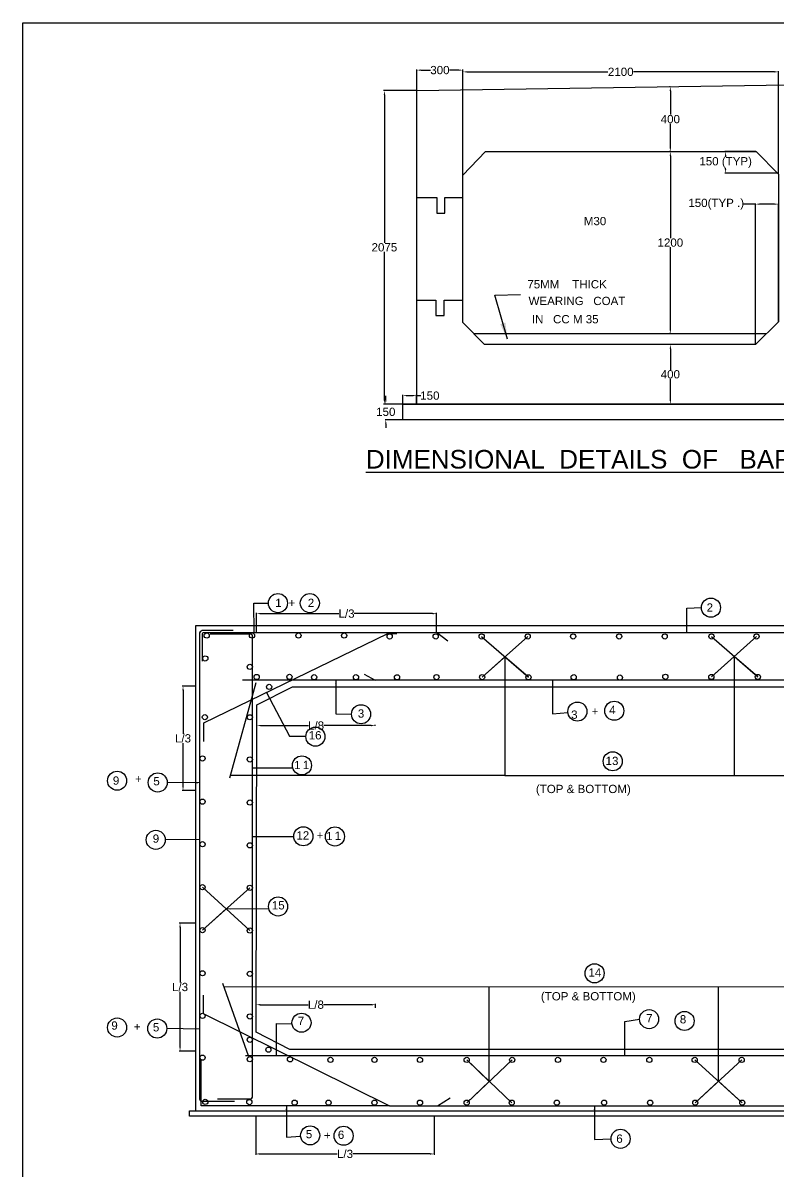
# Model space of a CAD drawing. Header units: inches. Extents: x 776 to 1386, y -139 to 299.
# Drawn here: x 776.4 to 959.2, y 20.7 to 298.6 of the extents above; entities that cross this region are included whole.
import ezdxf

# ---------------------------------------------------------------- set-up
doc = ezdxf.new("R2010")
doc.units = ezdxf.units.IN
doc.header["$MEASUREMENT"] = 0
for name, color, linetype in [('DIMENSIONS', 7, 'Continuous'), ('DRAWING', 2, 'Continuous'), ('TEXT', 1, 'Continuous')]:
    doc.layers.add(name, color=color, linetype=linetype)
doc.styles.get("Standard").update_dxf_attribs({"font": 'arial.ttf', "height": 2})
doc.dimstyles.get("Standard").update_dxf_attribs({"dimtxt": 0.18, "dimasz": 1, "dimexe": 0.18, "dimexo": 0.0625, "dimgap": 0.09, "dimtad": 0, "dimtih": 1, "dimtoh": 1, "dimdec": 4, "dimzin": 0, "dimdsep": 46, "dimtxsty": 'Standard', "dimcen": 0.09, "dimadec": 0, "dimazin": 0, "dimtfac": 1, "dimtdec": 4, "dimtofl": 0, "dimtmove": 0, "dimatfit": 3, "dimfxl": 1, "dimtolj": 1, "dimtzin": 0, "dimarcsym": 0})

# ---------------------------------------------------------------- blocks, each defined once
blk = doc.blocks.new('*D1')
at = {"layer": 'Defpoints', "color": 0, "transparency": 16777216}
for p in [(882.93, 287.14), (871.79, 256.28), (882.93, 256.28)]:
    blk.add_point(p, dxfattribs=at)
at = {"layer": 'DIMENSIONS', "color": 0, "lineweight": -2, "transparency": 16777216}
for p, q in [((871.79, 256.35), (871.79, 287.32)), ((872.79, 287.14), (875.07, 287.14)), ((881.93, 287.14), (879.66, 287.14)), ((882.93, 256.34), (882.93, 287.32))]:
    blk.add_line(p, q, dxfattribs=at)
at = {"layer": 'DIMENSIONS', "color": 0, "transparency": 16777216}
for points in [[(872.79, 287.3), (872.79, 286.97), (871.79, 287.14)], [(881.93, 287.3), (881.93, 286.97), (882.93, 287.14)]]:
    blk.add_solid(points, dxfattribs=at)
at = {"layer": 'DIMENSIONS', "color": 0, "transparency": 16777216, "insert": (877.36, 287.14), "char_height": 2, "attachment_point": 5}
blk.add_mtext('\\A1;300', dxfattribs=at)
blk = doc.blocks.new('*D2')
at = {"layer": 'Defpoints', "color": 0, "transparency": 16777216}
for p in [(959.36, 286.72), (882.93, 261.72), (959.36, 261.93)]:
    blk.add_point(p, dxfattribs=at)
at = {"layer": 'DIMENSIONS', "color": 0, "lineweight": -2, "transparency": 16777216}
for p, q in [((882.93, 261.78), (882.93, 286.9)), ((883.93, 286.72), (918.06, 286.72)), ((958.36, 286.72), (924.24, 286.72)), ((959.36, 261.99), (959.36, 286.9))]:
    blk.add_line(p, q, dxfattribs=at)
at = {"layer": 'DIMENSIONS', "color": 0, "transparency": 16777216}
for points in [[(883.93, 286.88), (883.93, 286.55), (882.93, 286.72)], [(958.36, 286.88), (958.36, 286.55), (959.36, 286.72)]]:
    blk.add_solid(points, dxfattribs=at)
at = {"layer": 'DIMENSIONS', "color": 0, "transparency": 16777216, "insert": (921.15, 286.72), "char_height": 2, "attachment_point": 5}
blk.add_mtext('\\A1;2100', dxfattribs=at)
blk = doc.blocks.new('*D6')
at = {"layer": 'Defpoints', "color": 0, "transparency": 16777216}
for p in [(933.16, 283.12), (933.16, 267.41), (933.16, 267.41)]:
    blk.add_point(p, dxfattribs=at)
at = {"layer": 'DIMENSIONS', "color": 0, "lineweight": -2, "transparency": 16777216}
for p, q in [((933.1, 283.12), (932.98, 283.12)), ((933.16, 282.12), (933.16, 276.38)), ((933.16, 268.41), (933.16, 274.16)), ((933.1, 267.41), (932.98, 267.41))]:
    blk.add_line(p, q, dxfattribs=at)
at = {"layer": 'DIMENSIONS', "color": 0, "transparency": 16777216}
for points in [[(932.99, 282.12), (933.33, 282.12), (933.16, 283.12)], [(932.99, 268.41), (933.33, 268.41), (933.16, 267.41)]]:
    blk.add_solid(points, dxfattribs=at)
at = {"layer": 'DIMENSIONS', "color": 0, "transparency": 16777216, "insert": (933.16, 275.27), "char_height": 2, "attachment_point": 5}
blk.add_mtext('\\A1;400', dxfattribs=at)
blk = doc.blocks.new('*D7')
at = {"layer": 'Defpoints', "color": 0, "transparency": 16777216}
for p in [(933.16, 267.41), (933.16, 223.37), (933.16, 223.37)]:
    blk.add_point(p, dxfattribs=at)
at = {"layer": 'DIMENSIONS', "color": 0, "lineweight": -2, "transparency": 16777216}
for p, q in [((933.22, 267.41), (933.34, 267.41)), ((933.16, 266.41), (933.16, 246.5)), ((933.16, 224.37), (933.16, 244.28)), ((933.1, 223.37), (932.98, 223.37))]:
    blk.add_line(p, q, dxfattribs=at)
at = {"layer": 'DIMENSIONS', "color": 0, "transparency": 16777216}
for points in [[(932.99, 266.41), (933.33, 266.41), (933.16, 267.41)], [(932.99, 224.37), (933.33, 224.37), (933.16, 223.37)]]:
    blk.add_solid(points, dxfattribs=at)
at = {"layer": 'DIMENSIONS', "color": 0, "transparency": 16777216, "insert": (933.16, 245.39), "char_height": 2, "attachment_point": 5}
blk.add_mtext('\\A1;1200', dxfattribs=at)
blk = doc.blocks.new('*D8')
at = {"layer": 'Defpoints', "color": 0, "transparency": 16777216}
for p in [(933.16, 220.72), (933.16, 206.32), (933.16, 206.32)]:
    blk.add_point(p, dxfattribs=at)
at = {"layer": 'DIMENSIONS', "color": 0, "lineweight": -2, "transparency": 16777216}
for p, q in [((933.1, 220.72), (932.98, 220.72)), ((933.16, 219.72), (933.16, 214.63)), ((933.16, 207.32), (933.16, 212.41)), ((933.1, 206.32), (932.98, 206.32))]:
    blk.add_line(p, q, dxfattribs=at)
at = {"layer": 'DIMENSIONS', "color": 0, "transparency": 16777216}
for points in [[(932.99, 219.72), (933.33, 219.72), (933.16, 220.72)], [(932.99, 207.32), (933.33, 207.32), (933.16, 206.32)]]:
    blk.add_solid(points, dxfattribs=at)
at = {"layer": 'DIMENSIONS', "color": 0, "transparency": 16777216, "insert": (933.16, 213.52), "char_height": 2, "attachment_point": 5}
blk.add_mtext('\\A1;400', dxfattribs=at)
blk = doc.blocks.new('*D9')
at = {"layer": 'Defpoints', "color": 0, "transparency": 16777216}
for p in [(871.79, 282.18), (863.92, 206.32), (871.79, 206.32)]:
    blk.add_point(p, dxfattribs=at)
at = {"layer": 'DIMENSIONS', "color": 0, "lineweight": -2, "transparency": 16777216}
for p, q in [((871.73, 282.18), (863.74, 282.18)), ((863.92, 281.18), (863.92, 245.36)), ((863.92, 207.32), (863.92, 243.14)), ((871.73, 206.32), (863.74, 206.32))]:
    blk.add_line(p, q, dxfattribs=at)
at = {"layer": 'DIMENSIONS', "color": 0, "transparency": 16777216}
for points in [[(863.75, 281.18), (864.08, 281.18), (863.92, 282.18)], [(863.75, 207.32), (864.08, 207.32), (863.92, 206.32)]]:
    blk.add_solid(points, dxfattribs=at)
at = {"layer": 'DIMENSIONS', "color": 0, "transparency": 16777216, "insert": (863.92, 244.25), "char_height": 2, "attachment_point": 5}
blk.add_mtext('\\A1;2075', dxfattribs=at)
blk = doc.blocks.new('*D10')
at = {"layer": 'Defpoints', "color": 0, "transparency": 16777216}
for p in [(868.4, 206.32), (871.73, 208.36), (871.73, 206.32)]:
    blk.add_point(p, dxfattribs=at)
at = {"layer": 'DIMENSIONS', "color": 0, "lineweight": -2, "transparency": 16777216}
for p, q in [((868.4, 206.38), (868.4, 208.54)), ((871.73, 206.38), (871.73, 208.54)), ((869.4, 208.36), (870.73, 208.36)), ((871.73, 208.36), (872.73, 208.36))]:
    blk.add_line(p, q, dxfattribs=at)
at = {"layer": 'DIMENSIONS', "color": 0, "transparency": 16777216}
for points in [[(869.4, 208.53), (869.4, 208.2), (868.4, 208.36)], [(870.73, 208.53), (870.73, 208.2), (871.73, 208.36)]]:
    blk.add_solid(points, dxfattribs=at)
at = {"layer": 'DIMENSIONS', "color": 0, "transparency": 16777216, "insert": (874.93, 208.36), "char_height": 2, "attachment_point": 5}
blk.add_mtext('\\A1;150', dxfattribs=at)
blk = doc.blocks.new('*D11')
at = {"layer": 'Defpoints', "color": 0, "transparency": 16777216}
for p in [(868.4, 206.32), (864.26, 202.54), (868.4, 202.54)]:
    blk.add_point(p, dxfattribs=at)
at = {"layer": 'DIMENSIONS', "color": 0, "lineweight": -2, "transparency": 16777216}
for p, q in [((868.34, 206.32), (864.08, 206.32)), ((864.26, 207.32), (864.26, 208.32)), ((868.34, 202.54), (864.08, 202.54)), ((864.26, 201.54), (864.26, 200.54))]:
    blk.add_line(p, q, dxfattribs=at)
at = {"layer": 'DIMENSIONS', "color": 0, "transparency": 16777216}
for points in [[(864.09, 207.32), (864.42, 207.32), (864.26, 206.32)], [(864.09, 201.54), (864.42, 201.54), (864.26, 202.54)]]:
    blk.add_solid(points, dxfattribs=at)
at = {"layer": 'DIMENSIONS', "color": 0, "transparency": 16777216, "insert": (864.26, 204.43), "char_height": 2, "attachment_point": 5}
blk.add_mtext('\\A1;150', dxfattribs=at)
blk = doc.blocks.new('*D12')
at = {"layer": 'Defpoints', "color": 0, "transparency": 16777216}
for p in [(953.94, 267.41), (946.55, 262.17), (959.12, 262.17)]:
    blk.add_point(p, dxfattribs=at)
at = {"layer": 'DIMENSIONS', "color": 0, "lineweight": -2, "transparency": 16777216}
for p, q in [((953.87, 267.41), (946.37, 267.41)), ((946.55, 266.41), (946.55, 266.19)), ((959.05, 262.17), (946.37, 262.17)), ((946.55, 263.17), (946.55, 263.39))]:
    blk.add_line(p, q, dxfattribs=at)
at = {"layer": 'DIMENSIONS', "color": 0, "transparency": 16777216}
for points in [[(946.38, 266.41), (946.71, 266.41), (946.55, 267.41)], [(946.38, 263.17), (946.71, 263.17), (946.55, 262.17)]]:
    blk.add_solid(points, dxfattribs=at)
at = {"layer": 'DIMENSIONS', "color": 0, "transparency": 16777216, "insert": (946.55, 264.79), "char_height": 2, "attachment_point": 5}
blk.add_mtext('\\A1;150 (TYP)', dxfattribs=at)
blk = doc.blocks.new('*D13')
at = {"layer": 'Defpoints', "color": 0, "transparency": 16777216}
for p in [(959.36, 254.71), (959.36, 226.26), (953.79, 220.72)]:
    blk.add_point(p, dxfattribs=at)
at = {"layer": 'DIMENSIONS', "color": 0, "lineweight": -2, "transparency": 16777216}
for p, q in [((953.79, 254.71), (950.91, 254.71)), ((953.79, 220.78), (953.79, 254.89)), ((958.36, 254.71), (954.79, 254.71)), ((959.36, 226.32), (959.36, 254.89))]:
    blk.add_line(p, q, dxfattribs=at)
at = {"layer": 'DIMENSIONS', "color": 0, "transparency": 16777216}
for points in [[(954.79, 254.87), (954.79, 254.54), (953.79, 254.71)], [(958.36, 254.87), (958.36, 254.54), (959.36, 254.71)]]:
    blk.add_solid(points, dxfattribs=at)
at = {"layer": 'DIMENSIONS', "color": 0, "transparency": 16777216, "insert": (944.27, 254.71), "char_height": 2, "attachment_point": 5}
blk.add_mtext('\\A1;150(TYP .)', dxfattribs=at)
blk = doc.blocks.new('*D19')
at = {"layer": 'Defpoints', "color": 0, "transparency": 16777216}
for p in [(876.57, 155.6), (832.96, 151.04), (876.57, 151.04)]:
    blk.add_point(p, dxfattribs=at)
at = {"layer": 'DIMENSIONS', "color": 0, "lineweight": -2, "transparency": 16777216}
for p, q in [((832.96, 151.11), (832.96, 155.78)), ((833.96, 155.6), (852.9, 155.6)), ((875.57, 155.6), (856.63, 155.6)), ((876.57, 151.11), (876.57, 155.78))]:
    blk.add_line(p, q, dxfattribs=at)
at = {"layer": 'DIMENSIONS', "color": 0, "transparency": 16777216}
for points in [[(833.96, 155.77), (833.96, 155.43), (832.96, 155.6)], [(875.57, 155.77), (875.57, 155.43), (876.57, 155.6)]]:
    blk.add_solid(points, dxfattribs=at)
at = {"layer": 'DIMENSIONS', "color": 0, "transparency": 16777216, "insert": (854.76, 155.6), "char_height": 2, "attachment_point": 5}
blk.add_mtext('\\A1;L/3', dxfattribs=at)
blk = doc.blocks.new('*D23')
at = {"layer": 'Defpoints', "color": 0, "transparency": 16777216}
for p in [(815.16, 138.06), (818.23, 138.06), (818.23, 112.77)]:
    blk.add_point(p, dxfattribs=at)
at = {"layer": 'DIMENSIONS', "color": 0, "lineweight": -2, "transparency": 16777216}
for p, q in [((818.16, 138.06), (814.98, 138.06)), ((815.16, 137.06), (815.16, 126.54)), ((815.16, 113.77), (815.16, 124.29)), ((818.16, 112.77), (814.98, 112.77))]:
    blk.add_line(p, q, dxfattribs=at)
at = {"layer": 'DIMENSIONS', "color": 0, "transparency": 16777216}
for points in [[(815, 137.06), (815.33, 137.06), (815.16, 138.06)], [(815, 113.77), (815.33, 113.77), (815.16, 112.77)]]:
    blk.add_solid(points, dxfattribs=at)
at = {"layer": 'DIMENSIONS', "color": 0, "transparency": 16777216, "insert": (815.16, 125.41), "char_height": 2, "attachment_point": 5}
blk.add_mtext('\\A1;L/3', dxfattribs=at)
blk = doc.blocks.new('*D24')
at = {"layer": 'Defpoints', "color": 0, "transparency": 16777216}
for p in [(818.23, 80.72), (814.44, 49.73), (818.23, 49.73)]:
    blk.add_point(p, dxfattribs=at)
at = {"layer": 'DIMENSIONS', "color": 0, "lineweight": -2, "transparency": 16777216}
for p, q in [((818.16, 80.72), (814.26, 80.72)), ((814.44, 79.72), (814.44, 66.35)), ((814.44, 50.73), (814.44, 64.1)), ((818.16, 49.73), (814.26, 49.73))]:
    blk.add_line(p, q, dxfattribs=at)
at = {"layer": 'DIMENSIONS', "color": 0, "transparency": 16777216}
for points in [[(814.28, 79.72), (814.61, 79.72), (814.44, 80.72)], [(814.28, 50.73), (814.61, 50.73), (814.44, 49.73)]]:
    blk.add_solid(points, dxfattribs=at)
at = {"layer": 'DIMENSIONS', "color": 0, "transparency": 16777216, "insert": (814.44, 65.23), "char_height": 2, "attachment_point": 5}
blk.add_mtext('\\A1;L/3', dxfattribs=at)
blk = doc.blocks.new('*D25')
at = {"layer": 'Defpoints', "color": 0, "transparency": 16777216}
for p in [(833.03, 128.38), (861.72, 128.51), (861.72, 128.42)]:
    blk.add_point(p, dxfattribs=at)
at = {"layer": 'DIMENSIONS', "color": 0, "lineweight": -2, "transparency": 16777216}
for p, q in [((833.03, 128.44), (833.03, 128.69)), ((834.03, 128.51), (845.51, 128.51)), ((860.72, 128.51), (849.24, 128.51)), ((861.72, 128.48), (861.72, 128.69))]:
    blk.add_line(p, q, dxfattribs=at)
at = {"layer": 'DIMENSIONS', "color": 0, "transparency": 16777216}
for points in [[(834.03, 128.67), (834.03, 128.34), (833.03, 128.51)], [(860.72, 128.67), (860.72, 128.34), (861.72, 128.51)]]:
    blk.add_solid(points, dxfattribs=at)
at = {"layer": 'DIMENSIONS', "color": 0, "transparency": 16777216, "insert": (847.38, 128.51), "char_height": 2, "attachment_point": 5}
blk.add_mtext('\\A1;L/8', dxfattribs=at)
blk = doc.blocks.new('*D26')
at = {"layer": 'Defpoints', "color": 0, "transparency": 16777216}
for p in [(832.86, 59.91), (861.8, 60.95), (861.8, 60.14)]:
    blk.add_point(p, dxfattribs=at)
at = {"layer": 'DIMENSIONS', "color": 0, "lineweight": -2, "transparency": 16777216}
for p, q in [((832.86, 59.97), (832.86, 61.13)), ((861.8, 60.2), (861.8, 61.13)), ((833.86, 60.95), (845.46, 60.95)), ((860.8, 60.95), (849.2, 60.95))]:
    blk.add_line(p, q, dxfattribs=at)
at = {"layer": 'DIMENSIONS', "color": 0, "transparency": 16777216}
for points in [[(833.86, 61.12), (833.86, 60.78), (832.86, 60.95)], [(860.8, 61.12), (860.8, 60.78), (861.8, 60.95)]]:
    blk.add_solid(points, dxfattribs=at)
at = {"layer": 'DIMENSIONS', "color": 0, "transparency": 16777216, "insert": (847.33, 60.95), "char_height": 2, "attachment_point": 5}
blk.add_mtext('\\A1;L/8', dxfattribs=at)
blk = doc.blocks.new('*D27')
at = {"layer": 'Defpoints', "color": 0, "transparency": 16777216}
for p in [(832.77, 33.95), (876, 33.95), (876, 24.84)]:
    blk.add_point(p, dxfattribs=at)
at = {"layer": 'DIMENSIONS', "color": 0, "lineweight": -2, "transparency": 16777216}
for p, q in [((832.77, 33.89), (832.77, 24.66)), ((876, 33.89), (876, 24.66)), ((833.77, 24.84), (852.52, 24.84)), ((875, 24.84), (856.25, 24.84))]:
    blk.add_line(p, q, dxfattribs=at)
at = {"layer": 'DIMENSIONS', "color": 0, "transparency": 16777216}
for points in [[(833.77, 25.01), (833.77, 24.67), (832.77, 24.84)], [(875, 25.01), (875, 24.67), (876, 24.84)]]:
    blk.add_solid(points, dxfattribs=at)
at = {"layer": 'DIMENSIONS', "color": 0, "transparency": 16777216, "insert": (854.38, 24.84), "char_height": 2, "attachment_point": 5}
blk.add_mtext('\\A1;L/3', dxfattribs=at)

msp = doc.modelspace()

# ---------------------------------------------------------------- linework, layer by layer
at = {"color": 0}
for points in [[(871.79319, 282.18433), (1056.82087, 285.01929), (1057.70071, 206.32247), (871.79319, 206.32247)], [(868.40268, 206.32247), (1061.37296, 206.32247), (1061.37296, 202.54335), (868.40268, 202.54335)], [(816.70185, 35.28993), (1024.27443, 35.28993), (1024.27443, 33.95484), (816.70185, 33.95484)]]:
    msp.add_lwpolyline(points, close=True, dxfattribs=at)
for points in [[(882.93061, 261.71741), (888.43391, 267.41046), (953.93636, 267.41046), (959.36, 261.92894), (959.36, 226.26051), (953.7888, 220.71865), (888.17521, 220.71865), (882.9159, 226.02857), (882.93061, 261.71741)], [(871.79319, 256.28359), (876.6452, 256.28359), (876.6452, 252.54311), (878.53492, 252.54311), (878.53492, 256.28359), (882.92837, 256.28178)], [(871.79319, 231.49691), (876.40557, 231.49691), (876.40557, 227.77208), (878.38446, 227.77208), (878.38446, 231.49691), (882.91816, 231.49504)], [(885.54556, 223.37361), (956.45782, 223.37361)], [(818.22526, 35.28993), (818.22526, 152.71219), (1211.13739, 152.71219), (1211.13739, 35.24612), (1024.27443, 35.28993)], [(820.17718, 124.63778), (820.17718, 129.15128), (864.75867, 150.8181), (866.95747, 150.8181)], [(879.31329, 148.90482), (876.57111, 151.04339)], [(893.1031, 145.15857), (893.1031, 116.41892), (1003.30249, 116.41892)], [(948.64633, 145.26131), (948.64633, 116.41892)], [(1209.81902, 139.53908), (829.56231, 139.53908)], [(858.98389, 140.94875), (861.69937, 139.53908)], [(832.82794, 138.8401), (826.43344, 115.81999)], [(833.04095, 133.50718), (841.70551, 137.91483), (999.53177, 137.91483), (1007.65194, 133.76678), (1007.65194, 54.52124), (998.82521, 50.12466), (840.98602, 50.12466), (832.84725, 54.34861), (833.04095, 133.50718)], [(893.1031, 116.41892), (826.59981, 116.41892)], [(831.05471, 48.57953), (824.77484, 66.0621)], [(825.04548, 65.30865), (1003.46448, 65.35396)], [(889.32795, 42.39861), (889.32795, 65.32498)], [(944.81477, 42.425), (944.81477, 65.33907)], [(820.07404, 63.2887), (820.07404, 58.85437), (865.12873, 36.51315), (876.77782, 36.51315), (879.84648, 38.3884)], [(865.12873, 36.51315), (819.58487, 36.51315), (819.58487, 47.74264)], [(1198.94179, 48.57953), (830.29102, 48.57953)], [(876.77782, 36.51315), (1210.46787, 36.51315), (1210.46787, 48.48958)]]:
    msp.add_lwpolyline(points, dxfattribs=at)
for points in [[(827.27809, 151.53527), (820.05685, 151.53527, 0.294646666), (819.16425, 150.95926), (819.16425, 38.08968, 0.389362746), (819.62669, 37.58587), (827.63919, 37.58587)], [(819.8596, 144.12171), (819.8596, 150.64974, -0.438022676), (820.28633, 151.04339), (1210.39786, 151.04339), (1210.39786, 144.19802)], [(823.49405, 38.15002), (831.3472, 38.15002, 0.436209604), (832.02364, 38.87885), (832.02364, 150.05277, 0.336555472), (831.55749, 150.66687), (821.76733, 150.66687)]]:
    msp.add_lwpolyline(points, format="xyb", dxfattribs=at)
for centre in [(820.89601, 150.30189), (831.87297, 150.30189), (843.11667, 150.30189), (854.17076, 150.30189), (865.1962, 150.08774), (876.33922, 150.08774), (887.46975, 150.08774), (898.62731, 150.08774), (909.62554, 150.08774), (920.75782, 150.08774), (931.80115, 150.08774), (943.1156, 150.08774), (954.02803, 150.08774), (820.5575, 144.76264), (831.33598, 142.71969), (832.99286, 140.26492), (840.93472, 140.29413), (846.9127, 140.20691), (857.03971, 140.20696), (866.98395, 140.197), (876.53329, 140.23349), (887.5789, 140.2294), (898.81228, 140.20216), (909.75188, 140.21083), (920.95448, 140.14312), (931.95381, 140.32369), (943.09517, 140.2829), (954.35123, 140.2829), (836.01695, 137.86805), (820.45728, 130.54657), (831.33598, 130.52486), (819.87886, 120.55151), (831.33598, 120.30702), (819.87886, 110.101), (831.33598, 109.8785), (819.87886, 99.79749), (831.33598, 99.51658), (819.87886, 89.39146), (831.33598, 89.25708), (819.87886, 79.01641), (831.33598, 78.9104), (819.87886, 68.56771), (831.33598, 68.42834), (819.87886, 58.25246), (831.33598, 58.10526), (831.33598, 52.46354), (835.83588, 50.06484), (819.87886, 48.15213), (831.33598, 47.76688), (841.06603, 47.71873), (850.86509, 47.61234), (861.51504, 47.61234), (872.53568, 47.61234), (883.84419, 47.61234), (894.86779, 47.61234), (905.94756, 47.61234), (916.95392, 47.61234), (928.08247, 47.61234), (939.05504, 47.61234), (950.42946, 47.61234), (820.55349, 37.44531), (831.22632, 37.37653), (842.1894, 37.23766), (850.39375, 37.23766), (861.51504, 37.23766), (872.53568, 37.23766), (883.84419, 37.23766), (894.7562, 37.23766), (905.69026, 37.23766), (917.11111, 37.23766), (928.25704, 37.23766), (939.1911, 37.23766), (950.5745, 37.23766)]:
    msp.add_circle(centre, 0.62631, dxfattribs=at)
at = {"layer": 'DIMENSIONS', "color": 0}
msp.add_lwpolyline([(1385.25015, -139.0515), (776.4022, -139.0515), (776.4022, 298.55509), (1385.25015, 298.55509)], close=True, dxfattribs=at)
at = {"layer": 'DRAWING', "color": 0}
for centre in [(838.15259, 158.14511), (845.85964, 158.14511), (942.99086, 157.04876), (858.26167, 131.2547), (910.65034, 131.90517), (919.59179, 132.09933), (847.2116, 125.83171), (843.95407, 118.87753), (919.20304, 119.8675), (799.20202, 115.16223), (809.02924, 114.74674), (808.55998, 100.86133), (844.29308, 101.71761), (851.94998, 101.67672), (838.17105, 84.73474), (914.81609, 68.55247), (843.85651, 56.59287), (928.01957, 57.45583), (936.60458, 57.02274), (799.20331, 55.44106), (808.92365, 55.18952), (845.94343, 29.33012), (854.04828, 29.23742), (921.10338, 28.50631)]:
    msp.add_circle(centre, 2.31151, dxfattribs=at)

# ---------------------------------------------------------------- texts
at = {"layer": 'TEXT', "color": 0}
for s, height, p in [('M30', 2, (912.20916, 249.60656)), ('75MM    THICK', 2, (898.53055, 234.31661)), ('WEARING   COAT', 2, (898.82986, 230.28043)), ('IN   CC M 35', 2, (899.63702, 225.86272)), ('%%UDIMENSIONAL  DETAILS  OF   BARREL  (2VENTS   OF  2.10X1.20)', 4.5, (859.45055, 190.71582)), ('1', 2, (837.49359, 157.19791)), ('+', 2, (840.70944, 157.20866)), ('2', 2, (845.37424, 157.21655)), ('2', 2, (941.93686, 156.0816)), ('3', 2, (857.48768, 130.43527)), ('3', 2, (909.13922, 130.156)), ('+', 2, (914.10462, 130.99457)), ('4', 2, (918.34788, 131.30138)), ('16', 2, (845.58965, 125.16543)), ('1', 2, (842.07866, 117.96695)), ('1', 2, (844.17187, 117.97994)), ('13', 2, (917.47812, 118.96503)), ('9', 2, (798.17063, 114.20521)), ('+', 2, (803.52953, 114.60352)), ('5', 2, (807.97831, 114.05184)), ('(TOP & BOTTOM)', 2, (900.60756, 112.17378)), ('12', 2, (842.61502, 100.93787)), ('1', 2, (851.88143, 100.85191)), ('9', 2, (807.83248, 100.15928)), ('+', 2, (847.50875, 100.97735)), ('1', 2, (849.81526, 100.79011)), ('15', 2, (836.66756, 84.01915)), ('14', 2, (913.32096, 67.7379)), ('(TOP & BOTTOM)', 2, (901.81501, 61.99949)), ('7', 2, (927.31718, 56.70622)), ('8', 2, (935.45599, 56.43065)), ('9', 2, (797.80105, 54.92243)), ('+', 2, (803.24283, 54.63731)), ('5', 2, (807.87271, 54.49463)), ('7', 2, (842.95102, 56.03937)), ('5', 2, (844.89249, 28.63522)), ('+', 2, (849.27062, 28.33158)), ('6', 2, (852.65346, 28.48235)), ('6', 2, (920.07607, 27.54094))]:
    msp.add_text(s, height=height, dxfattribs=at).set_placement(p)

# ---------------------------------------------------------------- dimensions: what is measured, and where the dimension line sits
at = {"layer": 'DIMENSIONS', "color": 0}
for base, p1, p2, text, picture, middle in [((882.92837, 287.13754), (871.79319, 256.28359), (882.92837, 256.28178), '300', '*D1', (877.36078, 287.13754)), ((959.36, 286.71669), (882.93061, 261.71741), (959.36, 261.92894), '2100', '*D2', (921.1453, 286.71669)), ((871.73069, 208.36293), (868.40268, 206.32247), (871.73069, 206.32247), '150', '*D10', (874.93255, 208.36293)), ((876.57111, 155.59833), (832.95633, 151.04339), (876.57111, 151.04339), 'L/3', '*D19', (854.76372, 155.59833)), ((861.72433, 128.50627), (833.02839, 128.37617), (861.72433, 128.4216), 'L/8', '*D25', (847.37636, 128.50627)), ((861.79789, 60.94924), (832.86086, 59.90817), (861.79789, 60.13955), 'L/8', '*D26', (847.32937, 60.94924)), ((875.99511, 24.84115), (832.76964, 33.95484), (875.99511, 33.95484), 'L/3', '*D27', (854.38238, 24.84115))]:
    dim = msp.add_linear_dim(base=base, p1=p1, p2=p2, text=text, dimstyle='Standard', dxfattribs=at)
    dim.commit()
    dim.dimension.update_dxf_attribs({"geometry": picture, "text_midpoint": middle})
for base, p1, p2, text, picture, middle in [((863.91602, 206.32247), (871.79319, 282.18433), (871.79319, 206.32247), '2075', '*D9', (863.91602, 244.2534)), ((933.15842, 267.41046), (933.15842, 283.12455), (933.15842, 267.41046), '400', '*D6', (933.15842, 275.26751)), ((933.15842, 223.37361), (933.15842, 267.41046), (933.15842, 223.37361), '1200', '*D7', (933.15842, 245.39203)), ((946.54634, 262.17479), (953.93636, 267.41046), (959.11674, 262.17479), '150 (TYP)', '*D12', (946.54634, 264.79263)), ((933.15842, 206.32247), (933.15842, 220.71865), (933.15842, 206.32247), '400', '*D8', (933.15842, 213.52056)), ((864.25722, 202.54335), (868.40268, 206.32247), (868.40268, 202.54335), '150', '*D11', (864.25722, 204.43291)), ((815.16194, 138.05564), (818.22526, 112.7693), (818.22526, 138.05564), 'L/3', '*D23', (815.16194, 125.41247)), ((814.443, 49.73182), (818.22526, 80.72128), (818.22526, 49.73182), 'L/3', '*D24', (814.443, 65.22655))]:
    dim = msp.add_linear_dim(base=base, p1=p1, p2=p2, angle=90, text=text, dimstyle='Standard', dxfattribs=at)
    dim.commit()
    dim.dimension.update_dxf_attribs({"geometry": picture, "text_midpoint": middle})
dim = msp.add_linear_dim(base=(959.36, 254.70748), p1=(953.7888, 220.71865), p2=(959.36, 226.26051), text='150(TYP .)', dimstyle='Standard', dxfattribs=at)
dim.commit()
dim.dimension.update_dxf_attribs({"geometry": '*D13', "text_midpoint": (944.26786, 254.70748), "dimtype": 160})

# ---------------------------------------------------------------- leaders
at = {"color": 0}
for points in [[(887.46975, 150.08774), (898.81228, 140.20216)], [(898.62731, 150.08774), (887.5789, 140.2294)], [(954.02803, 150.08774), (943.09517, 140.2829)], [(943.1156, 150.08774), (954.35123, 140.2829)], [(887.5789, 140.2294), (893.11411, 145.1684)], [(898.81228, 140.20216), (893.11411, 145.1684)], [(943.09517, 140.2829), (948.64633, 145.26131), (948.50097, 145.38817)], [(954.35123, 140.2829), (948.64633, 145.26131)], [(819.87886, 89.39146), (831.33598, 78.9104)], [(831.33598, 89.25708), (819.87886, 79.01641)], [(819.87886, 79.01641), (825.60742, 84.15093)], [(831.33598, 78.9104), (825.60742, 84.13675)], [(894.7562, 37.23766), (883.84419, 47.61234)], [(894.86779, 47.61234), (883.84419, 37.23766)], [(883.84419, 47.61234), (889.32795, 42.39861)], [(939.05504, 47.61234), (950.5745, 37.23766)], [(950.42946, 47.61234), (939.1911, 37.23766)], [(883.84419, 37.23766), (889.32795, 42.39861)], [(939.1911, 37.23766), (944.81028, 42.425)], [(950.5745, 37.23766), (944.81477, 42.425)]]:
    msp.add_leader(points, dimstyle='Standard', override={"dimgap": 0.09, "dimtad": 0}, dxfattribs=at)
at = {"layer": 'DIMENSIONS', "color": 0}
for points, override in [([(893.69577, 222.00487), (890.6596, 232.68267), (896.85902, 232.81303)], {"dimasz": 4, "dimgap": 0.09, "dimtad": 0}), ([(832.39212, 151.04339), (832.34407, 158.10414), (835.76383, 158.10414)], {"dimgap": 0.09, "dimtad": 0}), ([(937.15255, 151.04339), (937.15255, 156.9593), (940.67934, 157.04876)], {"dimgap": 0.09, "dimtad": 0}), ([(852.14189, 139.53908), (852.14189, 131.38411), (855.95067, 131.30356)], {"dimgap": 0.09, "dimtad": 0}), ([(904.63861, 139.53908), (904.63861, 131.38128), (908.34755, 131.7045)], {"dimgap": 0.09, "dimtad": 0}), ([(835.36598, 136.53311), (840.95725, 125.94661), (844.90289, 125.94545)], {"dimgap": 0.09, "dimtad": 0}), ([(832.02364, 118.26678), (841.72279, 118.27381), (841.72279, 118.27381)], {"dimgap": 0.09, "dimtad": 0}), ([(819.16425, 114.62933), (811.34076, 114.74674)], {"dimgap": 0.09, "dimtad": 0}), ([(819.16425, 100.91301), (810.87146, 100.87259)], {"dimgap": 0.09, "dimtad": 0}), ([(832.02364, 101.62729), (841.98163, 101.7006)], {"dimgap": 0.09, "dimtad": 0}), ([(825.61526, 84.14376), (835.91536, 84.22982)], {"dimgap": 0.09, "dimtad": 0}), ([(837.78365, 48.57953), (837.78365, 56.37373), (841.55957, 56.33379)], {"dimgap": 0.09, "dimtad": 0}), ([(922.11773, 48.57953), (922.11773, 56.87629), (925.70806, 57.45583)], {"dimgap": 0.09, "dimtad": 0}), ([(819.16425, 55.07376), (811.23501, 55.1634)], {"dimgap": 0.09, "dimtad": 0}), ([(840.17849, 36.51315), (840.17849, 28.88467), (843.63879, 29.15204)], {"dimgap": 0.09, "dimtad": 0}), ([(914.77643, 36.51315), (914.77643, 28.35917), (918.79187, 28.50631)], {"dimgap": 0.09, "dimtad": 0})]:
    msp.add_leader(points, dimstyle='Standard', override=override, dxfattribs=at)

doc.saveas('drawing.dxf')
